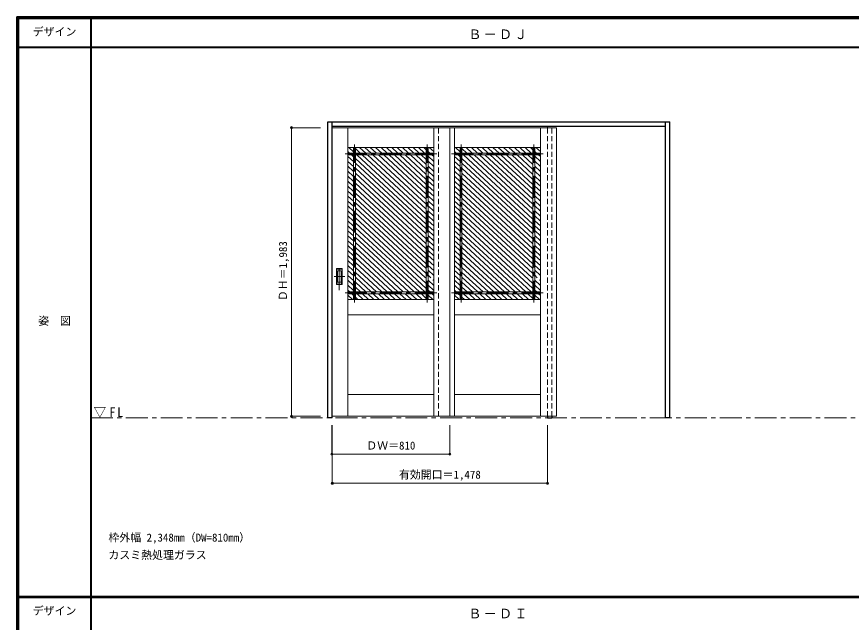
# Model space of a CAD drawing. Units: millimetres, scale not verified. Extents: x -6000 to 5700, y -4307 to 4260.
# Drawn here: x -6000 to -267, y 12 to 4175 of the extents above; entities that cross this region are included whole.
import ezdxf
from ezdxf.enums import TextEntityAlignment as Align

# ---------------------------------------------------------------- set-up
doc = ezdxf.new("R2010")
doc.units = ezdxf.units.MM
doc.header["$LTSCALE"] = 30
doc.header["$PDMODE"] = 32
doc.header["$PDSIZE"] = 15
doc.linetypes.add('CHAIN1', pattern=[8, 5, -1, 1, -1])
doc.linetypes.add('DASHED1', pattern=[1.8, 1.2, -0.6])
for name, color, linetype, lineweight in [('0-1_通り芯', 7, 'CHAIN1', 18), ('0-2_扉', 7, 'Continuous', 18), ('0-4_枠', 3, 'Continuous', 25), ('0-6_引手', 7, 'Continuous', 18), ('0-B_寸法', 7, 'Continuous', 9), ('0-C_ハッチ', 4, 'Continuous', 9), ('F-1_枠', 6, 'Continuous', 40)]:
    doc.layers.add(name, color=color, linetype=linetype, lineweight=lineweight)
doc.layers.add('0-A_文字', color=7, linetype='Continuous')
doc.layers.add('F-A_文字', color=7, linetype='Continuous')
doc.styles.add('ＭＳ ゴシック', font='')
doc.styles.get('ＭＳ ゴシック').set_extended_font_data('MS Gothic')

msp = doc.modelspace()

# ---------------------------------------------------------------- linework, layer by layer
at = {"layer": '0-1_通り芯'}
msp.add_line((-5490, 1418), (5690, 1418), dxfattribs=at)
at = {"layer": '0-2_扉', "color": 4, "linetype": 'DASHED1', "lineweight": 9}
for p, q in [((-3835, 3411.5), (-3832, 3411.5)), ((-3835, 1428.5), (-3835, 3411.5)), ((-3103, 1428.5), (-3103, 3411.5)), ((-2371, 3411.5), (-2368, 3411.5)), ((-3835, 1428.5), (-3832, 1428.5))]:
    msp.add_line(p, q, dxfattribs=at)
at = {"layer": '0-2_扉'}
for p, q in [((-3025, 3411.5), (-3832, 3411.5)), ((-3725, 3411.5), (-3725, 1428.5)), ((-3135, 3411.5), (-3135, 1428.5)), ((-2293, 3411.5), (-3100, 3411.5)), ((-2293, 3411.5), (-3100, 3411.5)), ((-3025, 3411.5), (-3025, 1428.5)), ((-2993, 3411.5), (-2993, 1428.5)), ((-2403, 3411.5), (-2403, 1428.5)), ((-2293, 3411.5), (-2293, 1428.5)), ((-3135, 3276.5), (-3725, 3276.5)), ((-3686.25, 3276.5), (-3686.25, 3237.75)), ((-3673.75, 3276.5), (-3673.75, 3237.75)), ((-3186.25, 3276.5), (-3186.25, 3237.75)), ((-3173.75, 3276.5), (-3173.75, 3237.75)), ((-2403, 3276.5), (-2993, 3276.5)), ((-2954.25, 3276.5), (-2954.25, 3237.75)), ((-2941.75, 3276.5), (-2941.75, 3237.75)), ((-2454.25, 3276.5), (-2454.25, 3237.75)), ((-2441.75, 3276.5), (-2441.75, 3237.75)), ((-3135, 3237.75), (-3725, 3237.75)), ((-3135, 3225.25), (-3725, 3225.25)), ((-3686.25, 3225.25), (-3686.25, 2282.75)), ((-3673.75, 3225.25), (-3673.75, 2282.75)), ((-3186.25, 3225.25), (-3186.25, 2282.75)), ((-3173.75, 3225.25), (-3173.75, 2282.75)), ((-2403, 3237.75), (-2993, 3237.75)), ((-2403, 3225.25), (-2993, 3225.25)), ((-2954.25, 3225.25), (-2954.25, 2282.75)), ((-2941.75, 3225.25), (-2941.75, 2282.75)), ((-2454.25, 3225.25), (-2454.25, 2282.75)), ((-2441.75, 3225.25), (-2441.75, 2282.75)), ((-3135, 2282.75), (-3725, 2282.75)), ((-3135, 2270.25), (-3725, 2270.25)), ((-3686.25, 2270.25), (-3686.25, 2231.5)), ((-3673.75, 2270.25), (-3673.75, 2231.5)), ((-3186.25, 2270.25), (-3186.25, 2231.5)), ((-3173.75, 2270.25), (-3173.75, 2231.5)), ((-2403, 2282.75), (-2993, 2282.75)), ((-2403, 2270.25), (-2993, 2270.25)), ((-2954.25, 2270.25), (-2954.25, 2231.5)), ((-2941.75, 2270.25), (-2941.75, 2231.5)), ((-2454.25, 2270.25), (-2454.25, 2231.5)), ((-2441.75, 2270.25), (-2441.75, 2231.5)), ((-3725, 2231.5), (-3135, 2231.5)), ((-2993, 2231.5), (-2403, 2231.5)), ((-3135, 2126.5), (-3725, 2126.5)), ((-2403, 2126.5), (-2993, 2126.5)), ((-3135, 1578.5), (-3725, 1578.5)), ((-2403, 1578.5), (-2993, 1578.5)), ((-3025, 1428.5), (-3832, 1428.5)), ((-2293, 1428.5), (-3100, 1428.5)), ((-2293, 1428.5), (-3100, 1428.5))]:
    msp.add_line(p, q, dxfattribs=at)
at = {"layer": '0-2_扉', "linetype": 'CHAIN1'}
for p, q in [((-3680, 2210.43), (-3680, 3297.07)), ((-3180, 2210.43), (-3180, 3297.07)), ((-2948, 2210.43), (-2948, 3297.07)), ((-2448, 2210.43), (-2448, 3297.07)), ((-3114.81, 3231.5), (-3744.8, 3231.5)), ((-2382.81, 3231.5), (-3012.8, 3231.5)), ((-3114.81, 2276.5), (-3744.8, 2276.5)), ((-2382.81, 2276.5), (-3012.8, 2276.5))]:
    msp.add_line(p, q, dxfattribs=at)
at = {"layer": '0-4_枠'}
for p, q in [((-3862, 3453), (-1514, 3453)), ((-3832, 1418), (-3832, 3453)), ((-1544, 1418), (-1544, 3453)), ((-1514, 1418), (-1514, 3453)), ((-3832, 3423), (-1544, 3423)), ((-2354, 1428.5), (-2354, 1418)), ((-2354, 1418), (-2324, 1418)), ((-2324, 1428.5), (-2324, 1418)), ((-1514, 1418), (-1544, 1418))]:
    msp.add_line(p, q, dxfattribs=at)
at = {"layer": '0-4_枠', "color": 4, "linetype": 'DASHED1', "lineweight": 9}
for p, q in [((-3103, 1428.5), (-3103, 3411.5)), ((-2324, 1428.5), (-2324, 3423))]:
    msp.add_line(p, q, dxfattribs=at)
at = {"layer": '0-4_枠'}
msp.add_lwpolyline([(-3832, 1418), (-3862, 1418), (-3862, 3453)], dxfattribs=at)
at = {"layer": '0-4_枠', "color": 4, "linetype": 'DASHED1', "lineweight": 9}
msp.add_lwpolyline([(-2354, 1428.5), (-2354, 3410.03), (-2354, 3423)], dxfattribs=at)
at = {"layer": '0-6_引手', "linetype": 'CHAIN1'}
for p, q in [((-3784, 2296.17), (-3784, 2467.02)), ((-3745.93, 2388.4), (-3818.44, 2388.4))]:
    msp.add_line(p, q, dxfattribs=at)
at = {"layer": '0-6_引手'}
for p, q in [((-3803, 2443.4), (-3765, 2443.4)), ((-3803, 2333.4), (-3803, 2443.4)), ((-3796.5, 2427.4), (-3771.5, 2427.4)), ((-3796.5, 2349.4), (-3796.5, 2427.4)), ((-3771.5, 2349.4), (-3771.5, 2427.4)), ((-3765, 2333.4), (-3765, 2443.4)), ((-3803, 2333.4), (-3765, 2333.4)), ((-3796.5, 2349.4), (-3771.5, 2349.4))]:
    msp.add_line(p, q, dxfattribs=at)
at = {"layer": '0-6_引手', "linetype": 'DASHED1'}
for p, q in [((-3768, 2337.4), (-3768, 2439.4)), ((-3800, 2337.4), (-3768, 2337.4))]:
    msp.add_line(p, q, dxfattribs=at)
msp.add_lwpolyline([(-3800, 2337.4), (-3800, 2439.4), (-3768, 2439.4)], dxfattribs=at)
at = {"layer": '0-B_寸法', "color": 4}
for p, q in [((-4112, 3411.5), (-4112, 1428.5)), ((-4112, 3411.5), (-3912, 3411.5)), ((-4112, 1428.5), (-3912, 1428.5)), ((-3835, 1168), (-3835, 1368)), ((-3832, 968), (-3832, 1368)), ((-3025, 1168), (-3025, 1368)), ((-2354, 968), (-2354, 1368)), ((-3025, 1168), (-3835, 1168)), ((-3832, 968), (-2354, 968))]:
    msp.add_line(p, q, dxfattribs=at)
at = {"layer": '0-B_寸法'}
for p in [(-4112, 3411.5), (-4112, 1428.5), (-3835, 1168), (-3025, 1168), (-3832, 968), (-2354, 968)]:
    msp.add_point(p, dxfattribs=at)
at = {"layer": '0-C_ハッチ'}
for p, q in [((-3718.3, 3276.5), (-3686.25, 3246.83)), ((-3673.75, 3269.32), (-3639.65, 3237.75)), ((-3644.71, 3276.5), (-3602.86, 3237.75)), ((-3607.91, 3276.5), (-3566.06, 3237.75)), ((-3571.11, 3276.5), (-3529.26, 3237.75)), ((-3534.32, 3276.5), (-3492.47, 3237.75)), ((-3497.52, 3276.5), (-3455.67, 3237.75)), ((-3460.72, 3276.5), (-3418.87, 3237.75)), ((-3423.93, 3276.5), (-3382.08, 3237.75)), ((-3387.13, 3276.5), (-3345.28, 3237.75)), ((-3350.33, 3276.5), (-3308.48, 3237.75)), ((-3313.53, 3276.5), (-3271.68, 3237.75)), ((-3276.74, 3276.5), (-3234.89, 3237.75)), ((-3239.94, 3276.5), (-3198.09, 3237.75)), ((-3203.14, 3276.5), (-3186.25, 3260.86)), ((-3166.35, 3276.5), (-3135, 3247.47)), ((-2986.3, 3276.5), (-2954.25, 3246.83)), ((-2941.75, 3269.32), (-2907.65, 3237.75)), ((-2912.71, 3276.5), (-2870.86, 3237.75)), ((-2875.91, 3276.5), (-2834.06, 3237.75)), ((-2839.11, 3276.5), (-2797.26, 3237.75)), ((-2802.32, 3276.5), (-2760.47, 3237.75)), ((-2765.52, 3276.5), (-2723.67, 3237.75)), ((-2728.72, 3276.5), (-2686.87, 3237.75)), ((-2691.93, 3276.5), (-2650.08, 3237.75)), ((-2655.13, 3276.5), (-2613.28, 3237.75)), ((-2618.33, 3276.5), (-2576.48, 3237.75)), ((-2581.53, 3276.5), (-2539.68, 3237.75)), ((-2544.74, 3276.5), (-2502.89, 3237.75)), ((-2507.94, 3276.5), (-2466.09, 3237.75)), ((-2471.14, 3276.5), (-2454.25, 3260.86)), ((-2434.35, 3276.5), (-2403, 3247.47)), ((-3725, 3248.63), (-3713.25, 3237.75)), ((-3725, 3214.56), (-3686.25, 3178.68)), ((-3699.75, 3225.25), (-3686.25, 3212.75)), ((-3662.95, 3225.25), (-3186.25, 2783.86)), ((-3626.15, 3225.25), (-3186.25, 2817.93)), ((-3589.36, 3225.25), (-3186.25, 2852)), ((-3552.56, 3225.25), (-3186.25, 2886.08)), ((-3515.76, 3225.25), (-3186.25, 2920.15)), ((-3478.97, 3225.25), (-3186.25, 2954.22)), ((-3442.17, 3225.25), (-3186.25, 2988.29)), ((-3405.37, 3225.25), (-3186.25, 3022.36)), ((-3368.58, 3225.25), (-3186.25, 3056.43)), ((-3331.78, 3225.25), (-3186.25, 3090.5)), ((-3294.98, 3225.25), (-3186.25, 3124.57)), ((-3258.18, 3225.25), (-3186.25, 3158.64)), ((-3221.39, 3225.25), (-3186.25, 3192.71)), ((-3173.75, 3249.28), (-3161.29, 3237.75)), ((-3173.75, 3215.21), (-3135, 3179.33)), ((-3147.79, 3225.25), (-3135, 3213.4)), ((-2993, 3248.63), (-2981.25, 3237.75)), ((-2993, 3214.56), (-2954.25, 3178.68)), ((-2967.75, 3225.25), (-2954.25, 3212.75)), ((-2930.95, 3225.25), (-2454.25, 2783.86)), ((-2894.15, 3225.25), (-2454.25, 2817.93)), ((-2857.36, 3225.25), (-2454.25, 2852)), ((-2820.56, 3225.25), (-2454.25, 2886.08)), ((-2783.76, 3225.25), (-2454.25, 2920.15)), ((-2746.97, 3225.25), (-2454.25, 2954.22)), ((-2710.17, 3225.25), (-2454.25, 2988.29)), ((-2673.37, 3225.25), (-2454.25, 3022.36)), ((-2636.58, 3225.25), (-2454.25, 3056.43)), ((-2599.78, 3225.25), (-2454.25, 3090.5)), ((-2562.98, 3225.25), (-2454.25, 3124.57)), ((-2526.18, 3225.25), (-2454.25, 3158.64)), ((-2489.39, 3225.25), (-2454.25, 3192.71)), ((-2441.75, 3249.28), (-2429.29, 3237.75)), ((-2441.75, 3215.21), (-2403, 3179.33)), ((-2415.79, 3225.25), (-2403, 3213.4)), ((-3725, 3180.49), (-3686.25, 3144.61)), ((-3673.75, 3201.18), (-3186.25, 2749.79)), ((-3673.75, 3167.11), (-3186.25, 2715.72)), ((-3173.75, 3181.14), (-3135, 3145.26)), ((-2993, 3180.49), (-2954.25, 3144.61)), ((-2941.75, 3201.18), (-2454.25, 2749.79)), ((-2941.75, 3167.11), (-2454.25, 2715.72)), ((-2441.75, 3181.14), (-2403, 3145.26)), ((-3725, 3146.42), (-3686.25, 3110.54)), ((-3725, 3112.35), (-3686.25, 3076.47)), ((-3673.75, 3133.04), (-3186.25, 2681.65)), ((-3673.75, 3098.97), (-3186.25, 2647.58)), ((-3173.75, 3147.07), (-3135, 3111.19)), ((-3173.75, 3113), (-3135, 3077.12)), ((-2993, 3146.42), (-2954.25, 3110.54)), ((-2993, 3112.35), (-2954.25, 3076.47)), ((-2941.75, 3133.04), (-2454.25, 2681.65)), ((-2941.75, 3098.97), (-2454.25, 2647.58)), ((-2441.75, 3147.07), (-2403, 3111.19)), ((-2441.75, 3113), (-2403, 3077.12)), ((-3725, 3078.28), (-3686.25, 3042.4)), ((-3725, 3044.21), (-3686.25, 3008.33)), ((-3673.75, 3064.9), (-3186.25, 2613.51)), ((-3173.75, 3078.93), (-3135, 3043.05)), ((-3173.75, 3044.86), (-3135, 3008.98)), ((-2993, 3078.28), (-2954.25, 3042.4)), ((-2993, 3044.21), (-2954.25, 3008.33)), ((-2941.75, 3064.9), (-2454.25, 2613.51)), ((-2441.75, 3078.93), (-2403, 3043.05)), ((-2441.75, 3044.86), (-2403, 3008.98)), ((-3725, 3010.14), (-3686.25, 2974.26)), ((-3673.75, 3030.82), (-3186.25, 2579.44)), ((-3673.75, 2996.75), (-3186.25, 2545.36)), ((-3173.75, 3010.79), (-3135, 2974.91)), ((-2993, 3010.14), (-2954.25, 2974.26)), ((-2941.75, 3030.82), (-2454.25, 2579.44)), ((-2941.75, 2996.75), (-2454.25, 2545.36)), ((-2441.75, 3010.79), (-2403, 2974.91)), ((-3725, 2976.07), (-3686.25, 2940.19)), ((-3725, 2941.99), (-3686.25, 2906.11)), ((-3673.75, 2962.68), (-3186.25, 2511.29)), ((-3673.75, 2928.61), (-3186.25, 2477.22)), ((-3173.75, 2976.71), (-3135, 2940.83)), ((-3173.75, 2942.64), (-3135, 2906.76)), ((-2993, 2976.07), (-2954.25, 2940.19)), ((-2993, 2941.99), (-2954.25, 2906.11)), ((-2941.75, 2962.68), (-2454.25, 2511.29)), ((-2941.75, 2928.61), (-2454.25, 2477.22)), ((-2441.75, 2976.71), (-2403, 2940.83)), ((-2441.75, 2942.64), (-2403, 2906.76)), ((-3725, 2907.92), (-3686.25, 2872.04)), ((-3725, 2873.85), (-3686.25, 2837.97)), ((-3673.75, 2894.54), (-3186.25, 2443.15)), ((-3173.75, 2908.57), (-3135, 2872.69)), ((-3173.75, 2874.5), (-3135, 2838.62)), ((-2993, 2907.92), (-2954.25, 2872.04)), ((-2993, 2873.85), (-2954.25, 2837.97)), ((-2941.75, 2894.54), (-2454.25, 2443.15)), ((-2441.75, 2908.57), (-2403, 2872.69)), ((-2441.75, 2874.5), (-2403, 2838.62)), ((-3725, 2839.78), (-3686.25, 2803.9)), ((-3673.75, 2860.47), (-3186.25, 2409.08)), ((-3673.75, 2826.4), (-3192.15, 2380.47)), ((-3173.75, 2840.43), (-3135, 2804.55)), ((-2993, 2839.78), (-2954.25, 2803.9)), ((-2941.75, 2860.47), (-2454.25, 2409.08)), ((-2941.75, 2826.4), (-2460.15, 2380.47)), ((-2441.75, 2840.43), (-2403, 2804.55)), ((-3725, 2805.71), (-3686.25, 2769.83)), ((-3725, 2771.64), (-3686.25, 2735.76)), ((-3673.75, 2792.33), (-3186.25, 2340.94)), ((-3673.75, 2758.26), (-3186.25, 2306.87)), ((-3173.75, 2806.36), (-3135, 2770.48)), ((-3173.75, 2772.29), (-3135, 2736.41)), ((-2993, 2805.71), (-2954.25, 2769.83)), ((-2993, 2771.64), (-2954.25, 2735.76)), ((-2941.75, 2792.33), (-2454.25, 2340.94)), ((-2941.75, 2758.26), (-2454.25, 2306.87)), ((-2441.75, 2806.36), (-2403, 2770.48)), ((-2441.75, 2772.29), (-2403, 2736.41)), ((-3725, 2737.57), (-3686.25, 2701.69)), ((-3725, 2703.5), (-3686.25, 2667.62)), ((-3673.75, 2724.19), (-3197, 2282.75)), ((-3173.75, 2738.22), (-3135, 2702.34)), ((-3173.75, 2704.15), (-3135, 2668.27)), ((-2993, 2737.57), (-2954.25, 2701.69)), ((-2993, 2703.5), (-2954.25, 2667.62)), ((-2941.75, 2724.19), (-2465, 2282.75)), ((-2441.75, 2738.22), (-2403, 2702.34)), ((-2441.75, 2704.15), (-2403, 2668.27)), ((-3725, 2669.43), (-3686.25, 2633.55)), ((-3673.75, 2690.11), (-3233.8, 2282.75)), ((-3673.75, 2656.04), (-3270.59, 2282.75)), ((-3173.75, 2670.08), (-3135, 2634.2)), ((-2993, 2669.43), (-2954.25, 2633.55)), ((-2941.75, 2690.11), (-2501.8, 2282.75)), ((-2941.75, 2656.04), (-2538.59, 2282.75)), ((-2441.75, 2670.08), (-2403, 2634.2)), ((-3725, 2635.35), (-3686.25, 2599.48)), ((-3725, 2601.28), (-3686.25, 2565.4)), ((-3673.75, 2621.97), (-3307.39, 2282.75)), ((-3673.75, 2587.9), (-3344.19, 2282.75)), ((-3173.75, 2636), (-3135, 2600.12)), ((-3173.75, 2601.93), (-3135, 2566.05)), ((-2993, 2635.35), (-2954.25, 2599.48)), ((-2993, 2601.28), (-2954.25, 2565.4)), ((-2941.75, 2621.97), (-2575.39, 2282.75)), ((-2941.75, 2587.9), (-2612.19, 2282.75)), ((-2441.75, 2636), (-2403, 2600.12)), ((-2441.75, 2601.93), (-2403, 2566.05)), ((-3725, 2567.21), (-3686.25, 2531.33)), ((-3725, 2533.14), (-3686.25, 2497.26)), ((-3673.75, 2553.83), (-3380.98, 2282.75)), ((-3173.75, 2567.86), (-3135, 2531.98)), ((-3173.75, 2533.79), (-3135, 2497.91)), ((-2993, 2567.21), (-2954.25, 2531.33)), ((-2993, 2533.14), (-2954.25, 2497.26)), ((-2941.75, 2553.83), (-2648.98, 2282.75)), ((-2441.75, 2567.86), (-2403, 2531.98)), ((-2441.75, 2533.79), (-2403, 2497.91)), ((-3725, 2499.07), (-3686.25, 2463.19)), ((-3673.75, 2519.76), (-3417.78, 2282.75)), ((-3673.75, 2485.69), (-3454.58, 2282.75)), ((-3173.75, 2499.72), (-3135, 2463.84)), ((-3173.75, 2465.65), (-3135, 2429.77)), ((-2993, 2499.07), (-2954.25, 2463.19)), ((-2941.75, 2519.76), (-2685.78, 2282.75)), ((-2941.75, 2485.69), (-2722.58, 2282.75)), ((-2441.75, 2499.72), (-2403, 2463.84)), ((-2441.75, 2465.65), (-2403, 2429.77)), ((-3725, 2465), (-3686.25, 2429.12)), ((-3725, 2430.93), (-3686.25, 2395.05)), ((-3673.75, 2451.62), (-3491.37, 2282.75)), ((-3673.75, 2417.55), (-3528.17, 2282.75)), ((-3173.75, 2431.58), (-3135, 2395.7)), ((-2993, 2465), (-2954.25, 2429.12)), ((-2993, 2430.93), (-2954.25, 2395.05)), ((-2941.75, 2451.62), (-2759.37, 2282.75)), ((-2941.75, 2417.55), (-2796.17, 2282.75)), ((-2441.75, 2431.58), (-2403, 2395.7)), ((-3725, 2396.86), (-3686.25, 2360.98)), ((-3725, 2362.79), (-3686.25, 2326.91)), ((-3673.75, 2383.47), (-3564.97, 2282.75)), ((-3173.75, 2397.51), (-3155.92, 2381)), ((-3173.75, 2363.44), (-3135, 2327.56)), ((-3140.81, 2367), (-3135, 2361.63)), ((-2993, 2396.86), (-2954.25, 2360.98)), ((-2993, 2362.79), (-2954.25, 2326.91)), ((-2941.75, 2383.47), (-2832.97, 2282.75)), ((-2441.75, 2397.51), (-2423.92, 2381)), ((-2441.75, 2363.44), (-2403, 2327.56)), ((-2408.81, 2367), (-2403, 2361.63)), ((-3725, 2328.72), (-3686.25, 2292.84)), ((-3725, 2294.64), (-3712.15, 2282.75)), ((-3673.75, 2349.4), (-3601.76, 2282.75)), ((-3673.75, 2315.33), (-3638.56, 2282.75)), ((-3173.75, 2329.36), (-3135, 2293.48)), ((-3173.75, 2295.29), (-3160.2, 2282.75)), ((-2993, 2328.72), (-2954.25, 2292.84)), ((-2993, 2294.64), (-2980.15, 2282.75)), ((-2941.75, 2349.4), (-2869.76, 2282.75)), ((-2941.75, 2315.33), (-2906.56, 2282.75)), ((-2441.75, 2329.36), (-2403, 2293.48)), ((-2441.75, 2295.29), (-2428.2, 2282.75)), ((-3725, 2260.57), (-3693.6, 2231.5)), ((-3698.65, 2270.25), (-3686.25, 2258.76)), ((-3673.75, 2247.19), (-3656.8, 2231.5)), ((-3661.86, 2270.25), (-3620.01, 2231.5)), ((-3625.06, 2270.25), (-3583.21, 2231.5)), ((-3588.26, 2270.25), (-3546.41, 2231.5)), ((-3551.47, 2270.25), (-3509.62, 2231.5)), ((-3514.67, 2270.25), (-3472.82, 2231.5)), ((-3477.87, 2270.25), (-3436.02, 2231.5)), ((-3441.08, 2270.25), (-3399.23, 2231.5)), ((-3404.28, 2270.25), (-3362.43, 2231.5)), ((-3367.48, 2270.25), (-3325.63, 2231.5)), ((-3330.69, 2270.25), (-3288.84, 2231.5)), ((-3293.89, 2270.25), (-3252.04, 2231.5)), ((-3257.09, 2270.25), (-3215.24, 2231.5)), ((-3220.3, 2270.25), (-3186.25, 2238.73)), ((-3173.75, 2261.22), (-3141.65, 2231.5)), ((-3146.7, 2270.25), (-3135, 2259.41)), ((-2993, 2260.57), (-2961.6, 2231.5)), ((-2966.65, 2270.25), (-2954.25, 2258.76)), ((-2941.75, 2247.19), (-2924.8, 2231.5)), ((-2929.86, 2270.25), (-2888.01, 2231.5)), ((-2893.06, 2270.25), (-2851.21, 2231.5)), ((-2856.26, 2270.25), (-2814.41, 2231.5)), ((-2819.47, 2270.25), (-2777.62, 2231.5)), ((-2782.67, 2270.25), (-2740.82, 2231.5)), ((-2745.87, 2270.25), (-2704.02, 2231.5)), ((-2709.08, 2270.25), (-2667.23, 2231.5)), ((-2672.28, 2270.25), (-2630.43, 2231.5)), ((-2635.48, 2270.25), (-2593.63, 2231.5)), ((-2598.69, 2270.25), (-2556.84, 2231.5)), ((-2561.89, 2270.25), (-2520.04, 2231.5)), ((-2525.09, 2270.25), (-2483.24, 2231.5)), ((-2488.3, 2270.25), (-2454.25, 2238.73)), ((-2441.75, 2261.22), (-2409.65, 2231.5)), ((-2414.7, 2270.25), (-2403, 2259.41))]:
    msp.add_line(p, q, dxfattribs=at)
at = {"layer": 'F-1_枠'}
for p, q in [((-6000, 4175), (5700, 4175)), ((-6000, 4175), (-6000, -4205)), ((-6000, 4170), (5700, 4170)), ((-6000, 4165), (5700, 4165)), ((-5995, 4175), (-5995, -4205)), ((-5990, 4175), (-5990, -4205)), ((-5490, 4175), (-5490, -3790)), ((-6000, 3965), (5700, 3965)), ((-6000, 190.5), (5700, 190.5)), ((-6000, 187.5), (5700, 187.5)), ((-6000, 184.5), (5700, 184.5))]:
    msp.add_line(p, q, dxfattribs=at)

# ---------------------------------------------------------------- texts
at = {"layer": '0-A_文字', "style": 'ＭＳ ゴシック'}
for s, p in [('枠外幅 2,348mm（DW=810mm）', (-5370, 550.5)), ('カスミ熱処理ガラス', (-5370, 430.5))]:
    msp.add_text(s, height=54.99, dxfattribs=at).set_placement(p, align=Align.BOTTOM_LEFT)
at = {"layer": '0-A_文字', "char_height": 65.98, "attachment_point": 7, "style": 'ＭＳ ゴシック'}
for s, insert in [('\\T1.17;Ｂ－ＤＪ', (-2897.5, 4020)), ('\\T1.26;\\W0.95;▽FL', (-5471.25, 1418)), ('\\T1.17;Ｂ－ＤＩ', (-2897.5, 39.5))]:
    msp.add_mtext(s, dxfattribs=dict(at, insert=insert))
at = {"layer": '0-B_寸法', "style": 'ＭＳ ゴシック'}
msp.add_text('ＤＨ＝1,983', height=54.99, rotation=90, dxfattribs=at).set_placement((-4127, 2219.75), align=Align.BOTTOM_LEFT)
for s, p in [('ＤＷ＝810', (-3598.75, 1183)), ('有効開口＝1,478', (-3374.25, 983))]:
    msp.add_text(s, height=54.99, dxfattribs=at).set_placement(p, align=Align.BOTTOM_LEFT)
at = {"layer": 'F-A_文字', "style": 'ＭＳ ゴシック'}
for s, p in [('デザイン', (-5890, 4027.5)), ('姿\u3000図', (-5852.5, 2040.25)), ('デザイン', (-5890, 47))]:
    msp.add_text(s, height=54.99, dxfattribs=at).set_placement(p, align=Align.BOTTOM_LEFT)

doc.saveas('drawing.dxf')
